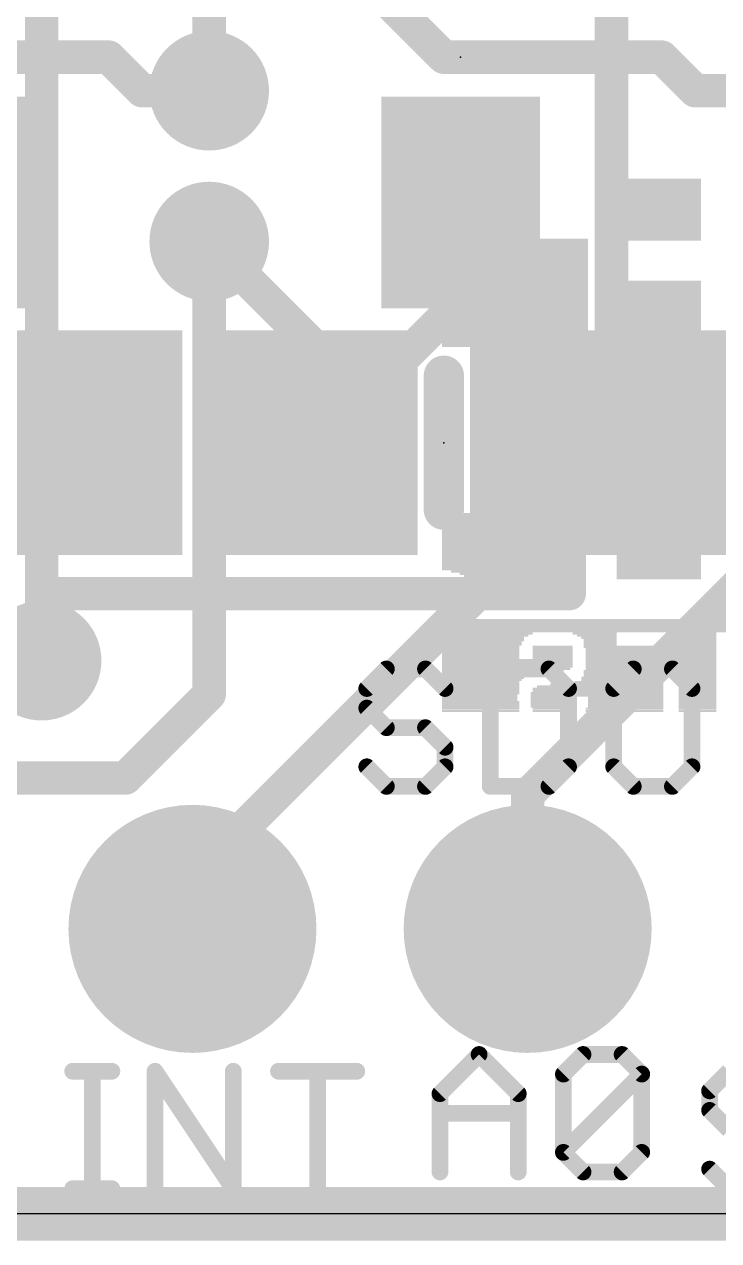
# Model space of a CAD drawing. Extents: x -0.2 to 28.1, y -0.2 to 21.4.
# Drawn here: x 5.08 to 10.34, y -0.2 to 9.01 of the extents above; entities that cross this region are included whole.
import ezdxf

# ---------------------------------------------------------------- set-up
doc = ezdxf.new("R2010")
doc.units = 0
for name, color, linetype in [('1', 12, 'CONTINUOUS'), ('16', 132, 'CONTINUOUS'), ('17', 110, 'CONTINUOUS'), ('18', 110, 'CONTINUOUS'), ('20', 53, 'CONTINUOUS'), ('21', 40, 'CONTINUOUS'), ('22', 6, 'CONTINUOUS'), ('23', 40, 'CONTINUOUS'), ('29', 253, 'CONTINUOUS'), ('31', 253, 'CONTINUOUS')]:
    doc.layers.add(name, color=color, linetype=linetype)

# ---------------------------------------------------------------- blocks, each defined once
blk = doc.blocks.new('ROUNDP')
at = {"const_width": 0.5}
blk.add_lwpolyline([(0, -0.25, 1), (0, 0.25, 1), (0, -0.25)], format="xyb", dxfattribs=at)
blk = doc.blocks.new('RECT')
blk.add_solid([(-0.5, -0.5), (0.5, -0.5), (-0.5, 0.5), (0.5, 0.5)])
blk = doc.blocks.new('ROUNDV')
at = {"const_width": 0.5}
blk.add_lwpolyline([(0, -0.25, 1), (0, 0.25, 1), (0, -0.25)], format="xyb", dxfattribs=at)

msp = doc.modelspace()

# ---------------------------------------------------------------- linework, layer by layer
at = {"layer": '1', "const_width": 0.254}
for points in [[(7.432, 9.586), (8.255, 8.763)], [(4.722, 8.763), (5.715, 8.763)], [(5.715, 8.763), (5.969, 8.509)], [(8.255, 8.763), (9.906, 8.763)], [(9.906, 8.763), (10.16, 8.509)], [(5.969, 8.509), (6.477, 8.509)], [(10.16, 8.509), (11.938, 8.509)], [(8.382, 6.919), (8.382, 7.663)], [(7.305, 6.538), (6.477, 7.366)], [(7.305, 5.842), (8.382, 6.919)], [(7.305, 5.842), (7.305, 6.538)], [(5.207, 4.699), (5.207, 5.842)], [(5.207, 5.842), (5.522, 5.842)], [(9.205, 5.842), (9.205, 4.699)], [(10.541, 4.826), (8.89, 3.175)], [(9.205, 4.699), (5.207, 4.699)], [(5.207, 4.699), (5.207, 4.191)], [(8.89, 3.175), (8.89, 2.159)]]:
    msp.add_lwpolyline(points, dxfattribs=at)
at = {"layer": '1', "const_width": 0.127}
for points in [[(5.7599, 8.8079, 1), (5.6701, 8.7181)], [(5.715, 8.6995, 1), (5.715, 8.8265)], [(8.255, 8.8265, 1), (8.255, 8.6995)], [(8.2101, 8.7181, 1), (8.2999, 8.8079)], [(9.9509, 8.8079, 1), (9.8611, 8.7181)], [(9.906, 8.6995, 1), (9.906, 8.8265)], [(5.969, 8.5725, 1), (5.969, 8.4455)], [(5.9241, 8.4641, 1), (6.0139, 8.5539)], [(6.477, 8.4455, 1), (6.477, 8.5725)], [(10.16, 8.5725, 1), (10.16, 8.4455)], [(10.1151, 8.4641, 1), (10.2049, 8.5539)], [(8.4455, 7.663, 1), (8.3185, 7.663)], [(6.5219, 7.4109, 1), (6.4321, 7.3211)], [(8.4269, 6.8741, 1), (8.3371, 6.9639)], [(8.3185, 6.919, 1), (8.4455, 6.919)], [(7.3685, 6.538, 1), (7.2415, 6.538)], [(7.2601, 6.4931, 1), (7.3499, 6.5829)], [(5.2705, 5.842, 1), (5.1435, 5.842)], [(5.207, 5.9055, 1), (5.207, 5.7785)], [(5.522, 5.7785, 1), (5.522, 5.9055)], [(7.2601, 5.8869, 1), (7.3499, 5.7971)], [(7.2415, 5.842, 1), (7.3685, 5.842)], [(9.2685, 5.842, 1), (9.1415, 5.842)], [(5.207, 4.7625, 1), (5.207, 4.6355)], [(5.2705, 4.699, 1), (5.1435, 4.699)], [(9.205, 4.6355, 1), (9.205, 4.7625)], [(5.1435, 4.699, 1), (5.2705, 4.699)], [(9.1415, 4.699, 1), (9.2685, 4.699)], [(5.1435, 4.191, 1), (5.2705, 4.191)], [(8.9535, 3.175, 1), (8.8265, 3.175)], [(8.8451, 3.2199, 1), (8.9349, 3.1301)], [(8.8265, 2.159, 1), (8.9535, 2.159)]]:
    msp.add_lwpolyline(points, format="xyb", dxfattribs=at)
at = {"layer": '16'}
for points, const_width in [([(5.207, 4.191), (5.207, 13.589)], 0.254), ([(6.477, 8.509), (6.477, 11.049)], 0.254), ([(9.525, 9.525), (9.525, 5.715)], 0.254), ([(6.477, 3.937), (6.477, 7.366)], 0.254), ([(9.525, 5.715), (6.35, 2.54)], 0.254), ([(6.477, 3.937), (5.842, 3.302)], 0.254), ([(5.842, 3.302), (4.699, 3.302)], 0.254), ([(6.35, 2.54), (6.35, 2.159)], 0.254), ([(27.94, 0), (0, 0)], 0.4064)]:
    msp.add_lwpolyline(points, dxfattribs=dict(at, const_width=const_width))
at = {"layer": '16', "const_width": 0.127}
for points in [[(6.4135, 8.509, 1), (6.5405, 8.509)], [(6.5405, 7.366, 1), (6.4135, 7.366)], [(9.5699, 5.6701, 1), (9.4801, 5.7599)], [(9.4615, 5.715, 1), (9.5885, 5.715)], [(5.1435, 4.191, 1), (5.2705, 4.191)], [(6.5219, 3.8921, 1), (6.4321, 3.9819)], [(6.4135, 3.937, 1), (6.5405, 3.937)], [(5.7971, 3.3469, 1), (5.8869, 3.2571)], [(5.842, 3.2385, 1), (5.842, 3.3655)], [(6.4135, 2.54, 1), (6.2865, 2.54)], [(6.3051, 2.5849, 1), (6.3949, 2.4951)], [(6.2865, 2.159, 1), (6.4135, 2.159)]]:
    msp.add_lwpolyline(points, format="xyb", dxfattribs=at)
at = {"layer": '20'}
msp.add_line((25.4, 0), (2.54, 0), dxfattribs=at)
at = {"layer": '21'}
for points, const_width in [([(8.255, 6.35), (8.255, 5.334)], 0.3048), ([(7.8192, 4.1283), (7.6709, 3.98)], 0.127), ([(8.1158, 4.1283), (7.8192, 4.1283)], 0.127), ([(8.2641, 3.98), (8.1158, 4.1283)], 0.127), ([(8.6065, 4.1283), (8.6065, 3.2385)], 0.127), ([(9.0513, 4.1283), (8.6065, 4.1283)], 0.127), ([(9.1996, 3.98), (9.0513, 4.1283)], 0.127), ([(9.6903, 4.1283), (9.542, 3.98)], 0.127), ([(9.9869, 4.1283), (9.6903, 4.1283)], 0.127), ([(10.1352, 3.98), (9.9869, 4.1283)], 0.127), ([(7.6709, 3.98), (7.6709, 3.8317)], 0.127), ([(9.1996, 3.3868), (9.1996, 3.98)], 0.127), ([(9.542, 3.98), (9.542, 3.3868)], 0.127), ([(10.1352, 3.3868), (10.1352, 3.98)], 0.127), ([(7.6709, 3.8317), (7.8192, 3.6834)], 0.127), ([(7.8192, 3.6834), (8.1158, 3.6834)], 0.127), ([(8.1158, 3.6834), (8.2641, 3.5351)], 0.127), ([(8.2641, 3.5351), (8.2641, 3.3868)], 0.127), ([(7.8192, 3.2385), (7.6709, 3.3868)], 0.127), ([(8.2641, 3.3868), (8.1158, 3.2385)], 0.127), ([(9.0513, 3.2385), (9.1996, 3.3868)], 0.127), ([(9.542, 3.3868), (9.6903, 3.2385)], 0.127), ([(9.9869, 3.2385), (10.1352, 3.3868)], 0.127), ([(4.589, 3.2385), (5.1822, 3.2385)], 0.127), ([(8.1158, 3.2385), (7.8192, 3.2385)], 0.127), ([(8.6065, 3.2385), (9.0513, 3.2385)], 0.127), ([(9.6903, 3.2385), (9.9869, 3.2385)], 0.127), ([(8.2255, 0.9107), (8.522, 1.2073)], 0.127), ([(8.522, 1.2073), (8.8186, 0.9107)], 0.127), ([(9.161, 1.059), (9.3093, 1.2073)], 0.127), ([(9.3093, 1.2073), (9.6059, 1.2073)], 0.127), ([(9.6059, 1.2073), (9.7542, 1.059)], 0.127), ([(5.4428, 1.0803), (5.7394, 1.0803)], 0.127), ([(5.5911, 0.1905), (5.5911, 1.0803)], 0.127), ([(6.0665, 0.1905), (6.0665, 1.0803)], 0.127), ([(6.0665, 1.0803), (6.6596, 0.1905)], 0.127), ([(6.6596, 0.1905), (6.6596, 1.0803)], 0.127), ([(7.002, 1.0803), (7.5952, 1.0803)], 0.127), ([(7.2986, 0.1905), (7.2986, 1.0803)], 0.127), ([(9.161, 0.4658), (9.161, 1.059)], 0.127), ([(9.161, 0.4658), (9.7542, 1.059)], 0.127), ([(9.7542, 1.059), (9.7542, 0.4658)], 0.127), ([(10.4171, 1.0803), (10.2688, 0.932)], 0.127), ([(8.2255, 0.3175), (8.2255, 0.9107)], 0.127), ([(8.8186, 0.9107), (8.8186, 0.3175)], 0.127), ([(10.2688, 0.932), (10.2688, 0.7837)], 0.127), ([(10.2688, 0.7837), (10.4171, 0.6354)], 0.127), ([(8.2255, 0.7624), (8.8186, 0.7624)], 0.127), ([(9.3093, 0.3175), (9.161, 0.4658)], 0.127), ([(9.7542, 0.4658), (9.6059, 0.3175)], 0.127), ([(9.6059, 0.3175), (9.3093, 0.3175)], 0.127), ([(10.4171, 0.1905), (10.2688, 0.3388)], 0.127), ([(5.4428, 0.1905), (5.7394, 0.1905)], 0.127)]:
    msp.add_lwpolyline(points, dxfattribs=dict(at, const_width=const_width))
for points, const_width in [([(8.3312, 6.35, 1), (8.1788, 6.35)], 0.1524), ([(8.1788, 5.334, 1), (8.3312, 5.334)], 0.1524), ([(7.8192, 4.16, 1), (7.8192, 4.0965)], 0.0635), ([(7.8417, 4.1058, 1), (7.7968, 4.1507)], 0.0635), ([(8.1383, 4.1507, 1), (8.0934, 4.1058)], 0.0635), ([(8.1158, 4.0965, 1), (8.1158, 4.16)], 0.0635), ([(8.6382, 4.1283, 1), (8.5747, 4.1283)], 0.0635), ([(8.6065, 4.16, 1), (8.6065, 4.0965)], 0.0635), ([(9.0738, 4.1507, 1), (9.0289, 4.1058)], 0.0635), ([(9.0513, 4.0965, 1), (9.0513, 4.16)], 0.0635), ([(9.6903, 4.16, 1), (9.6903, 4.0965)], 0.0635), ([(9.7127, 4.1058, 1), (9.6678, 4.1507)], 0.0635), ([(10.0093, 4.1507, 1), (9.9644, 4.1058)], 0.0635), ([(9.9869, 4.0965, 1), (9.9869, 4.16)], 0.0635), ([(7.7027, 3.98, 1), (7.6392, 3.98)], 0.0635), ([(7.6485, 4.0024, 1), (7.6934, 3.9575)], 0.0635), ([(8.2417, 3.9575, 1), (8.2866, 4.0024)], 0.0635), ([(9.2314, 3.98, 1), (9.1679, 3.98)], 0.0635), ([(9.1772, 3.9575, 1), (9.2221, 4.0024)], 0.0635), ([(9.5737, 3.98, 1), (9.5102, 3.98)], 0.0635), ([(9.5195, 4.0024, 1), (9.5644, 3.9575)], 0.0635), ([(10.1669, 3.98, 1), (10.1034, 3.98)], 0.0635), ([(10.1127, 3.9575, 1), (10.1576, 4.0024)], 0.0635), ([(7.6934, 3.8541, 1), (7.6485, 3.8092)], 0.0635), ([(7.6392, 3.8317, 1), (7.7027, 3.8317)], 0.0635), ([(7.8192, 3.7151, 1), (7.8192, 3.6516)], 0.0635), ([(7.7968, 3.6609, 1), (7.8417, 3.7058)], 0.0635), ([(8.1383, 3.7058, 1), (8.0934, 3.6609)], 0.0635), ([(8.1158, 3.6516, 1), (8.1158, 3.7151)], 0.0635), ([(8.2959, 3.5351, 1), (8.2324, 3.5351)], 0.0635), ([(8.2417, 3.5126, 1), (8.2866, 3.5575)], 0.0635), ([(7.6934, 3.4092, 1), (7.6485, 3.3643)], 0.0635), ([(8.2324, 3.3868, 1), (8.2959, 3.3868)], 0.0635), ([(8.2866, 3.3643, 1), (8.2417, 3.4092)], 0.0635), ([(9.1679, 3.3868, 1), (9.2314, 3.3868)], 0.0635), ([(9.2221, 3.3643, 1), (9.1772, 3.4092)], 0.0635), ([(9.5102, 3.3868, 1), (9.5737, 3.3868)], 0.0635), ([(9.5644, 3.4092, 1), (9.5195, 3.3643)], 0.0635), ([(10.1034, 3.3868, 1), (10.1669, 3.3868)], 0.0635), ([(10.1576, 3.3643, 1), (10.1127, 3.4092)], 0.0635), ([(5.1822, 3.2067, 1), (5.1822, 3.2703)], 0.0635), ([(7.8192, 3.2703, 1), (7.8192, 3.2067)], 0.0635), ([(7.7968, 3.216, 1), (7.8417, 3.261)], 0.0635), ([(8.0934, 3.261, 1), (8.1383, 3.216)], 0.0635), ([(8.1158, 3.2067, 1), (8.1158, 3.2703)], 0.0635), ([(8.6065, 3.2703, 1), (8.6065, 3.2067)], 0.0635), ([(8.5747, 3.2385, 1), (8.6382, 3.2385)], 0.0635), ([(9.0289, 3.261, 1), (9.0738, 3.216)], 0.0635), ([(9.0513, 3.2067, 1), (9.0513, 3.2703)], 0.0635), ([(9.6903, 3.2703, 1), (9.6903, 3.2067)], 0.0635), ([(9.6678, 3.216, 1), (9.7127, 3.261)], 0.0635), ([(9.9644, 3.261, 1), (10.0093, 3.216)], 0.0635), ([(9.9869, 3.2067, 1), (9.9869, 3.2703)], 0.0635), ([(8.5445, 1.2297, 1), (8.4996, 1.1848)], 0.0635), ([(8.5445, 1.1848, 1), (8.4996, 1.2297)], 0.0635), ([(9.3093, 1.239, 1), (9.3093, 1.1755)], 0.0635), ([(9.3317, 1.1848, 1), (9.2868, 1.2297)], 0.0635), ([(9.6283, 1.2297, 1), (9.5834, 1.1848)], 0.0635), ([(9.6059, 1.1755, 1), (9.6059, 1.239)], 0.0635), ([(5.4428, 1.112, 1), (5.4428, 1.0485)], 0.0635), ([(5.6228, 1.0803, 1), (5.5593, 1.0803)], 0.0635), ([(5.7394, 1.0485, 1), (5.7394, 1.112)], 0.0635), ([(6.0982, 1.0803, 1), (6.0347, 1.0803)], 0.0635), ([(6.0929, 1.0979, 1), (6.04, 1.0626)], 0.0635), ([(6.6914, 1.0803, 1), (6.6279, 1.0803)], 0.0635), ([(7.002, 1.112, 1), (7.002, 1.0485)], 0.0635), ([(7.3303, 1.0803, 1), (7.2668, 1.0803)], 0.0635), ([(7.5952, 1.0485, 1), (7.5952, 1.112)], 0.0635), ([(9.1927, 1.059, 1), (9.1292, 1.059)], 0.0635), ([(9.1385, 1.0814, 1), (9.1834, 1.0365)], 0.0635), ([(9.7859, 1.059, 1), (9.7224, 1.059)], 0.0635), ([(9.7766, 1.0365, 1), (9.7317, 1.0814)], 0.0635), ([(9.7317, 1.0365, 1), (9.7766, 1.0814)], 0.0635), ([(8.2572, 0.9107, 1), (8.1937, 0.9107)], 0.0635), ([(8.203, 0.9331, 1), (8.2479, 0.8882)], 0.0635), ([(8.8504, 0.9107, 1), (8.7869, 0.9107)], 0.0635), ([(8.7962, 0.8882, 1), (8.8411, 0.9331)], 0.0635), ([(10.3005, 0.932, 1), (10.237, 0.932)], 0.0635), ([(10.2463, 0.9544, 1), (10.2912, 0.9095)], 0.0635), ([(10.2912, 0.8061, 1), (10.2463, 0.7612)], 0.0635), ([(8.2255, 0.7941, 1), (8.2255, 0.7306)], 0.0635), ([(8.8186, 0.7306, 1), (8.8186, 0.7941)], 0.0635), ([(10.237, 0.7837, 1), (10.3005, 0.7837)], 0.0635), ([(9.1834, 0.4882, 1), (9.1385, 0.4433)], 0.0635), ([(9.1385, 0.4882, 1), (9.1834, 0.4433)], 0.0635), ([(9.1292, 0.4658, 1), (9.1927, 0.4658)], 0.0635), ([(9.7224, 0.4658, 1), (9.7859, 0.4658)], 0.0635), ([(9.7766, 0.4433, 1), (9.7317, 0.4882)], 0.0635), ([(9.3093, 0.3493, 1), (9.3093, 0.2858)], 0.0635), ([(9.2868, 0.295, 1), (9.3317, 0.34)], 0.0635), ([(9.5834, 0.34, 1), (9.6283, 0.295)], 0.0635), ([(9.6059, 0.2858, 1), (9.6059, 0.3493)], 0.0635), ([(10.2912, 0.3612, 1), (10.2463, 0.3163)], 0.0635), ([(8.1937, 0.3175, 1), (8.2572, 0.3175)], 0.0635), ([(8.7869, 0.3175, 1), (8.8504, 0.3175)], 0.0635), ([(5.4428, 0.2223, 1), (5.4428, 0.1588)], 0.0635), ([(5.5593, 0.1905, 1), (5.6228, 0.1905)], 0.0635), ([(5.7394, 0.1588, 1), (5.7394, 0.2223)], 0.0635), ([(6.0347, 0.1905, 1), (6.0982, 0.1905)], 0.0635), ([(6.6279, 0.1905, 1), (6.6914, 0.1905)], 0.0635), ([(6.6332, 0.1729, 1), (6.686, 0.2081)], 0.0635), ([(7.2668, 0.1905, 1), (7.3303, 0.1905)], 0.0635)]:
    msp.add_lwpolyline(points, format="xyb", dxfattribs=dict(at, const_width=const_width))
at = {"layer": '23'}
for p in [(8.382, 8.763), (8.255, 5.842)]:
    msp.add_point(p, dxfattribs=at)

# ---------------------------------------------------------------- block references
at = {"layer": '1', "yscale": 1.4, "rotation": 180}
msp.add_blockref('RECT', (8.382, 7.663), dxfattribs=at)
at = {"layer": '1', "xscale": 1.3, "yscale": 1.5, "rotation": 180}
for p in [(5.522, 5.842), (10.861, 5.842)]:
    msp.add_blockref('RECT', p, dxfattribs=at)
at = {"layer": '1', "xscale": 1.3, "yscale": 1.5}
for p in [(7.305, 5.842), (9.205, 5.842)]:
    msp.add_blockref('RECT', p, dxfattribs=at)
at = {"layer": '17', "xscale": 1.6764, "yscale": 1.6764, "rotation": 270}
for p in [(6.35, 2.159), (6.35, 2.159), (8.89, 2.159), (8.89, 2.159)]:
    msp.add_blockref('ROUNDP', p, dxfattribs=at)
at = {"layer": '18', "xscale": 0.9064, "yscale": 0.9064}
for p in [(6.477, 8.509), (6.477, 8.509), (6.477, 7.366), (6.477, 7.366), (5.207, 4.191), (5.207, 4.191)]:
    msp.add_blockref('ROUNDV', p, dxfattribs=at)
at = {"layer": '22', "rotation": 180}
for p, xscale, yscale in [((9.8839, 7.8334), 0.637, 0.0167), ((9.8839, 7.8166), 0.637, 0.0168), ((9.8839, 7.7999), 0.637, 0.0167), ((9.8839, 7.7831), 0.637, 0.0168), ((9.8839, 7.7663), 0.637, 0.0168), ((9.8839, 7.7496), 0.637, 0.0167), ((9.8839, 7.7328), 0.637, 0.0168), ((9.8839, 7.716), 0.637, 0.0168), ((9.8839, 7.6993), 0.637, 0.0167), ((9.8839, 7.6825), 0.637, 0.0168), ((9.8839, 7.6657), 0.637, 0.0168), ((9.8839, 7.649), 0.637, 0.0167), ((9.8839, 7.6322), 0.637, 0.0168), ((9.8839, 7.6154), 0.637, 0.0168), ((9.8839, 7.5987), 0.637, 0.0167), ((9.8839, 7.5819), 0.637, 0.0168), ((9.8839, 7.5652), 0.637, 0.0167), ((9.8839, 7.5484), 0.637, 0.0168), ((9.8839, 7.5316), 0.637, 0.0168), ((9.8839, 7.5149), 0.637, 0.0167), ((9.8839, 7.4981), 0.637, 0.0168), ((9.8839, 7.4813), 0.637, 0.0168), ((9.8839, 7.4646), 0.637, 0.0167), ((9.029, 7.3807), 0.6371, 0.0167), ((9.029, 7.364), 0.6371, 0.0168), ((9.8839, 7.4478), 0.637, 0.0168), ((9.8839, 7.431), 0.637, 0.0168), ((9.8839, 7.4143), 0.637, 0.0167), ((9.8839, 7.3975), 0.637, 0.0168), ((9.8839, 7.3807), 0.637, 0.0167), ((9.029, 7.3472), 0.6371, 0.0168), ((9.029, 7.3304), 0.6371, 0.0167), ((9.029, 7.3137), 0.6371, 0.0168), ((9.029, 7.2969), 0.6371, 0.0168), ((9.029, 7.2802), 0.6371, 0.0167), ((9.029, 7.2634), 0.6371, 0.0168), ((9.029, 7.2466), 0.6371, 0.0168), ((9.029, 7.2299), 0.6371, 0.0167), ((9.029, 7.2131), 0.6371, 0.0168), ((9.029, 7.1963), 0.6371, 0.0168), ((9.029, 7.1796), 0.6371, 0.0167), ((9.029, 7.1628), 0.6371, 0.0168), ((9.029, 7.1461), 0.6371, 0.0167), ((9.029, 7.1293), 0.6371, 0.0168), ((9.029, 7.1125), 0.6371, 0.0168), ((9.029, 7.0958), 0.6371, 0.0167), ((8.7942, 7.0622), 1.1065, 0.0168), ((8.7942, 7.0455), 1.1065, 0.0167), ((8.7942, 7.0287), 1.1065, 0.0168), ((8.7942, 7.0119), 1.1065, 0.0168), ((8.7942, 6.9952), 1.1065, 0.0167), ((9.029, 7.079), 0.6371, 0.0168), ((9.8839, 7.0622), 0.637, 0.0168), ((9.8839, 7.0455), 0.637, 0.0167), ((9.8839, 7.0287), 0.637, 0.0168), ((9.8839, 7.0119), 0.637, 0.0168), ((9.8839, 6.9952), 0.637, 0.0167), ((8.7942, 6.9784), 1.1065, 0.0168), ((8.7942, 6.9617), 1.1065, 0.0167), ((8.7942, 6.9449), 1.1065, 0.0168), ((8.7942, 6.9281), 1.1065, 0.0168), ((8.7942, 6.9114), 1.1065, 0.0167), ((9.8839, 6.9784), 0.637, 0.0168), ((9.8839, 6.9617), 0.637, 0.0167), ((9.8839, 6.9449), 0.637, 0.0168), ((9.8839, 6.9281), 0.637, 0.0168), ((9.8839, 6.9114), 0.637, 0.0167), ((8.7942, 6.8946), 1.1065, 0.0168), ((8.7942, 6.8778), 1.1065, 0.0168), ((8.7942, 6.8611), 1.1065, 0.0167), ((8.7942, 6.8443), 1.1065, 0.0168), ((8.7942, 6.8275), 1.1065, 0.0168), ((8.7942, 6.8108), 1.1065, 0.0167), ((9.8839, 6.8946), 0.637, 0.0168), ((9.8839, 6.8778), 0.637, 0.0168), ((9.8839, 6.8611), 0.637, 0.0167), ((9.8839, 6.8443), 0.637, 0.0168), ((9.8839, 6.8275), 0.637, 0.0168), ((9.8839, 6.8108), 0.637, 0.0167), ((8.7942, 6.794), 1.1065, 0.0168), ((8.7942, 6.7772), 1.1065, 0.0168), ((8.7942, 6.7605), 1.1065, 0.0167), ((8.7942, 6.7437), 1.1065, 0.0168), ((8.7942, 6.727), 1.1065, 0.0167), ((9.8839, 6.794), 0.637, 0.0168), ((9.8839, 6.7772), 0.637, 0.0168), ((9.8839, 6.7605), 0.637, 0.0167), ((9.8839, 6.7437), 0.637, 0.0168), ((9.8839, 6.727), 0.637, 0.0167), ((8.7942, 6.7102), 1.1065, 0.0168), ((8.7942, 6.6934), 1.1065, 0.0168), ((8.7942, 6.6767), 1.1065, 0.0167), ((8.7942, 6.6599), 1.1065, 0.0168), ((8.7942, 6.6431), 1.1065, 0.0168), ((9.8839, 6.7102), 0.637, 0.0168), ((9.8839, 6.6934), 0.637, 0.0168), ((9.8839, 6.6767), 0.637, 0.0167), ((9.8839, 6.6599), 0.637, 0.0168), ((9.8839, 6.6431), 0.637, 0.0168), ((8.7942, 6.6264), 1.1065, 0.0167), ((8.7942, 6.6096), 1.1065, 0.0168), ((8.7942, 6.5928), 1.1065, 0.0168), ((8.7942, 6.5761), 1.1065, 0.0167), ((9.029, 6.5593), 0.6371, 0.0168), ((9.029, 6.5426), 0.6371, 0.0167), ((9.8839, 6.6264), 0.637, 0.0167), ((9.8839, 6.6096), 0.637, 0.0168), ((9.8839, 6.5928), 0.637, 0.0168), ((9.8839, 6.5761), 0.637, 0.0167), ((9.8839, 6.5593), 0.637, 0.0168), ((9.8839, 6.5426), 0.637, 0.0167), ((9.029, 6.5258), 0.6371, 0.0168), ((9.029, 6.509), 0.6371, 0.0168), ((9.029, 6.4923), 0.6371, 0.0167), ((9.029, 6.4755), 0.6371, 0.0168), ((9.029, 6.4587), 0.6371, 0.0168), ((9.8839, 6.5258), 0.637, 0.0168), ((9.8839, 6.509), 0.637, 0.0168), ((9.8839, 6.4923), 0.637, 0.0167), ((9.8839, 6.4755), 0.637, 0.0168), ((9.8839, 6.4587), 0.637, 0.0168), ((9.029, 6.442), 0.6371, 0.0167), ((9.029, 6.4252), 0.6371, 0.0168), ((9.029, 6.4084), 0.6371, 0.0168), ((9.029, 6.3917), 0.6371, 0.0167), ((9.029, 6.3749), 0.6371, 0.0168), ((9.029, 6.3581), 0.6371, 0.0168), ((9.8839, 6.442), 0.637, 0.0167), ((9.8839, 6.4252), 0.637, 0.0168), ((9.8839, 6.4084), 0.637, 0.0168), ((9.8839, 6.3917), 0.637, 0.0167), ((9.8839, 6.3749), 0.637, 0.0168), ((9.8839, 6.3581), 0.637, 0.0168), ((9.029, 6.3414), 0.6371, 0.0167), ((9.029, 6.3246), 0.6371, 0.0168), ((9.029, 6.3079), 0.6371, 0.0167), ((9.029, 6.2911), 0.6371, 0.0168), ((9.029, 6.2743), 0.6371, 0.0168), ((9.8839, 6.3414), 0.637, 0.0167), ((9.8839, 6.3246), 0.637, 0.0168), ((9.8839, 6.3079), 0.637, 0.0167), ((9.8839, 6.2911), 0.637, 0.0168), ((9.8839, 6.2743), 0.637, 0.0168), ((9.029, 6.2576), 0.6371, 0.0167), ((9.029, 6.2408), 0.6371, 0.0168), ((9.029, 6.224), 0.6371, 0.0168), ((9.029, 6.2073), 0.6371, 0.0167), ((9.029, 6.1905), 0.6371, 0.0168), ((9.029, 6.1737), 0.6371, 0.0168), ((9.8839, 6.2576), 0.637, 0.0167), ((9.8839, 6.2408), 0.637, 0.0168), ((9.8839, 6.224), 0.637, 0.0168), ((9.8839, 6.2073), 0.637, 0.0167), ((9.8839, 6.1905), 0.637, 0.0168), ((9.8839, 6.1737), 0.637, 0.0168), ((9.029, 6.157), 0.6371, 0.0167), ((9.029, 6.1402), 0.6371, 0.0168), ((9.029, 6.1235), 0.6371, 0.0167), ((9.029, 6.1067), 0.6371, 0.0168), ((9.029, 6.0899), 0.6371, 0.0168), ((9.8839, 6.157), 0.637, 0.0167), ((9.8839, 6.1402), 0.637, 0.0168), ((9.8839, 6.1235), 0.637, 0.0167), ((9.8839, 6.1067), 0.637, 0.0168), ((9.8839, 6.0899), 0.637, 0.0168), ((9.029, 6.0732), 0.6371, 0.0167), ((9.029, 6.0564), 0.6371, 0.0168), ((9.029, 6.0396), 0.6371, 0.0168), ((9.029, 6.0229), 0.6371, 0.0167), ((9.029, 6.0061), 0.6371, 0.0168), ((9.029, 5.9893), 0.6371, 0.0168), ((9.8839, 6.0732), 0.637, 0.0167), ((9.8839, 6.0564), 0.637, 0.0168), ((9.8839, 6.0396), 0.637, 0.0168), ((9.8839, 6.0229), 0.637, 0.0167), ((9.8839, 6.0061), 0.637, 0.0168), ((9.8839, 5.9893), 0.637, 0.0168), ((9.029, 5.9726), 0.6371, 0.0167), ((9.029, 5.9558), 0.6371, 0.0168), ((9.029, 5.939), 0.6371, 0.0168), ((9.029, 5.9223), 0.6371, 0.0167), ((9.029, 5.9055), 0.6371, 0.0168), ((9.8839, 5.9726), 0.637, 0.0167), ((9.8839, 5.9558), 0.637, 0.0168), ((9.8839, 5.939), 0.637, 0.0168), ((9.8839, 5.9223), 0.637, 0.0167), ((9.8839, 5.9055), 0.637, 0.0168), ((9.029, 5.8887), 0.6371, 0.0167), ((9.029, 5.872), 0.6371, 0.0168), ((9.029, 5.8552), 0.6371, 0.0168), ((9.029, 5.8384), 0.6371, 0.0167), ((9.029, 5.8217), 0.6371, 0.0168), ((9.029, 5.8049), 0.6371, 0.0168), ((9.8839, 5.8887), 0.637, 0.0167), ((9.8839, 5.872), 0.637, 0.0168), ((9.8839, 5.8552), 0.637, 0.0168), ((9.8839, 5.8384), 0.637, 0.0167), ((9.8839, 5.8217), 0.637, 0.0168), ((9.8839, 5.8049), 0.637, 0.0168), ((9.029, 5.7881), 0.6371, 0.0167), ((9.029, 5.7714), 0.6371, 0.0168), ((9.029, 5.7546), 0.6371, 0.0168), ((9.029, 5.7378), 0.6371, 0.0167), ((9.029, 5.7211), 0.6371, 0.0168), ((9.8839, 5.7881), 0.637, 0.0167), ((9.8839, 5.7714), 0.637, 0.0168), ((9.8839, 5.7546), 0.637, 0.0168), ((9.8839, 5.7378), 0.637, 0.0167), ((9.8839, 5.7211), 0.637, 0.0168), ((9.029, 5.7044), 0.6371, 0.0167), ((9.029, 5.6876), 0.6371, 0.0168), ((9.029, 5.6708), 0.6371, 0.0168), ((9.029, 5.6541), 0.6371, 0.0167), ((9.029, 5.6373), 0.6371, 0.0168), ((9.029, 5.6205), 0.6371, 0.0168), ((9.8839, 5.7044), 0.637, 0.0167), ((9.8839, 5.6876), 0.637, 0.0168), ((9.8839, 5.6708), 0.637, 0.0168), ((9.8839, 5.6541), 0.637, 0.0167), ((9.8839, 5.6373), 0.637, 0.0168), ((9.8839, 5.6205), 0.637, 0.0168), ((9.029, 5.6038), 0.6371, 0.0167), ((9.029, 5.587), 0.6371, 0.0168), ((9.029, 5.5702), 0.6371, 0.0168), ((9.029, 5.5535), 0.6371, 0.0167), ((9.029, 5.5367), 0.6371, 0.0168), ((9.8839, 5.6038), 0.637, 0.0167), ((9.8839, 5.587), 0.637, 0.0168), ((9.8839, 5.5702), 0.637, 0.0168), ((9.8839, 5.5535), 0.637, 0.0167), ((9.8839, 5.5367), 0.637, 0.0168), ((9.029, 5.5199), 0.6371, 0.0168), ((9.029, 5.5032), 0.6371, 0.0167), ((9.029, 5.4864), 0.6371, 0.0168), ((9.029, 5.4697), 0.6371, 0.0167), ((9.029, 5.4529), 0.6371, 0.0168), ((9.029, 5.4361), 0.6371, 0.0168), ((9.8839, 5.5199), 0.637, 0.0168), ((9.8839, 5.5032), 0.637, 0.0167), ((9.8839, 5.4864), 0.637, 0.0168), ((9.8839, 5.4697), 0.637, 0.0167), ((9.8839, 5.4529), 0.637, 0.0168), ((9.8839, 5.4361), 0.637, 0.0168), ((9.0122, 5.3523), 0.6706, 0.0168), ((9.0206, 5.4026), 0.6538, 0.0168), ((9.0206, 5.3858), 0.6538, 0.0168), ((9.0206, 5.3691), 0.6538, 0.0167), ((9.029, 5.4194), 0.6371, 0.0167), ((9.8839, 5.4194), 0.637, 0.0167), ((9.8839, 5.4026), 0.637, 0.0168), ((9.8839, 5.3858), 0.637, 0.0168), ((9.8839, 5.3691), 0.637, 0.0167), ((9.8839, 5.3523), 0.637, 0.0168), ((8.7942, 5.302), 1.1065, 0.0168), ((8.7942, 5.2853), 1.1065, 0.0167), ((8.7942, 5.2685), 1.1065, 0.0168), ((8.7942, 5.2517), 1.1065, 0.0168), ((8.9787, 5.3188), 0.7377, 0.0167), ((9.0038, 5.3355), 0.6874, 0.0168), ((9.8839, 5.3355), 0.637, 0.0168), ((9.8839, 5.3188), 0.637, 0.0167), ((9.8839, 5.302), 0.637, 0.0168), ((9.8839, 5.2853), 0.637, 0.0167), ((9.8839, 5.2685), 0.637, 0.0168), ((9.8839, 5.2517), 0.637, 0.0168), ((8.7942, 5.235), 1.1065, 0.0167), ((8.7942, 5.2182), 1.1065, 0.0168), ((8.7942, 5.2014), 1.1065, 0.0168), ((8.7942, 5.1847), 1.1065, 0.0167), ((8.7942, 5.1679), 1.1065, 0.0168), ((9.8839, 5.235), 0.637, 0.0167), ((9.8839, 5.2182), 0.637, 0.0168), ((9.8839, 5.2014), 0.637, 0.0168), ((9.8839, 5.1847), 0.637, 0.0167), ((9.8839, 5.1679), 0.637, 0.0168), ((8.7858, 5.1511), 1.0897, 0.0168), ((8.7858, 5.1344), 1.0897, 0.0167), ((8.7858, 5.1176), 1.0897, 0.0168), ((8.7858, 5.1008), 1.0897, 0.0168), ((8.7858, 5.0841), 1.0897, 0.0167), ((8.7774, 5.0673), 1.0729, 0.0168), ((9.8839, 5.1511), 0.637, 0.0168), ((9.8839, 5.1344), 0.637, 0.0167), ((9.8839, 5.1176), 0.637, 0.0168), ((9.8839, 5.1008), 0.637, 0.0168), ((9.8839, 5.0841), 0.637, 0.0167), ((9.8839, 5.0673), 0.637, 0.0168), ((8.7774, 5.0506), 1.0729, 0.0167), ((8.7774, 5.0338), 1.0729, 0.0168), ((8.7774, 5.017), 1.0729, 0.0168), ((8.7691, 5.0003), 1.0562, 0.0167), ((8.7691, 4.9835), 1.0562, 0.0168), ((9.8839, 5.0506), 0.637, 0.0167), ((9.8839, 5.0338), 0.637, 0.0168), ((9.8839, 5.017), 0.637, 0.0168), ((9.8839, 5.0003), 0.637, 0.0167), ((9.8839, 4.9835), 0.637, 0.0168), ((8.7439, 4.9164), 1.0059, 0.0168), ((8.7271, 4.8997), 0.9723, 0.0167), ((8.7271, 4.8829), 0.9723, 0.0168), ((8.7607, 4.9667), 1.0394, 0.0168), ((8.7523, 4.95), 1.0226, 0.0167), ((8.7523, 4.9332), 1.0226, 0.0168), ((9.8839, 4.9667), 0.637, 0.0168), ((9.8839, 4.95), 0.637, 0.0167), ((9.8839, 4.9332), 0.637, 0.0168), ((9.8839, 4.9164), 0.637, 0.0168), ((9.8839, 4.8997), 0.637, 0.0167), ((9.8839, 4.8829), 0.637, 0.0168), ((8.7439, 4.8662), 0.8717, 0.0167), ((8.7607, 4.8494), 0.7712, 0.0168), ((8.7607, 4.8326), 0.7041, 0.0168), ((8.7942, 4.8159), 0.5365, 0.0167), ((8.8278, 4.7991), 0.2012, 0.0168), ((9.8839, 4.8662), 0.637, 0.0167), ((9.8839, 4.8494), 0.637, 0.0168), ((9.8839, 4.8326), 0.637, 0.0168), ((9.8839, 4.8159), 0.637, 0.0167), ((15.24, 4.4973), 13.998, 0.0168), ((15.24, 4.4806), 13.998, 0.0167), ((15.24, 4.4638), 13.998, 0.0168), ((15.24, 4.447), 13.998, 0.0167), ((15.24, 4.4303), 13.998, 0.0168), ((8.5511, 4.3632), 0.6203, 0.0168), ((8.5511, 4.3464), 0.6203, 0.0167), ((8.5427, 4.3297), 0.6035, 0.0168), ((15.24, 4.4135), 13.998, 0.0168), ((8.5847, 4.3967), 0.6874, 0.0167), ((8.5679, 4.38), 0.6538, 0.0168), ((9.3978, 4.3967), 0.3353, 0.0167), ((9.4145, 4.38), 0.3018, 0.0168), ((9.4313, 4.3632), 0.2682, 0.0168), ((9.4397, 4.3464), 0.2515, 0.0167), ((9.4397, 4.3297), 0.2515, 0.0168), ((10.1773, 4.3967), 0.285, 0.0167), ((10.1773, 4.38), 0.285, 0.0168), ((10.1773, 4.3632), 0.285, 0.0168), ((10.1773, 4.3464), 0.285, 0.0167), ((10.1773, 4.3297), 0.285, 0.0168), ((8.5427, 4.3129), 0.6035, 0.0168), ((8.5344, 4.2961), 0.5868, 0.0167), ((8.5344, 4.2794), 0.5868, 0.0168), ((8.5344, 4.2626), 0.5868, 0.0168), ((8.5344, 4.2458), 0.5868, 0.0167), ((9.0793, 4.2961), 0.3017, 0.0167), ((9.0793, 4.2794), 0.3017, 0.0168), ((9.0793, 4.2626), 0.3017, 0.0168), ((9.0793, 4.2458), 0.3017, 0.0167), ((9.4397, 4.3129), 0.2515, 0.0168), ((9.6157, 4.2961), 0.6035, 0.0167), ((9.6241, 4.2794), 0.5867, 0.0168), ((9.6241, 4.2626), 0.5867, 0.0168), ((9.6241, 4.2458), 0.5867, 0.0167), ((10.1773, 4.3129), 0.285, 0.0168), ((10.1773, 4.2961), 0.285, 0.0167), ((10.1773, 4.2794), 0.285, 0.0168), ((10.1773, 4.2626), 0.285, 0.0168), ((10.1773, 4.2458), 0.285, 0.0167), ((8.7355, 4.1956), 0.9891, 0.0168), ((8.7355, 4.1788), 0.9891, 0.0168), ((8.7355, 4.162), 0.9891, 0.0167), ((8.7355, 4.1453), 0.9891, 0.0168), ((8.5344, 4.2291), 0.5868, 0.0168), ((8.5344, 4.2123), 0.5868, 0.0167), ((9.0793, 4.2291), 0.3017, 0.0168), ((9.0793, 4.2123), 0.3017, 0.0167), ((9.6241, 4.2291), 0.5867, 0.0168), ((9.6241, 4.2123), 0.5867, 0.0167), ((9.6241, 4.1956), 0.5867, 0.0168), ((9.6241, 4.1788), 0.5867, 0.0168), ((9.6241, 4.162), 0.5867, 0.0167), ((9.6241, 4.1453), 0.5867, 0.0168), ((10.1773, 4.2291), 0.285, 0.0168), ((10.1773, 4.2123), 0.285, 0.0167), ((10.1773, 4.1956), 0.285, 0.0168), ((10.1773, 4.1788), 0.285, 0.0168), ((10.1773, 4.162), 0.285, 0.0167), ((10.1773, 4.1453), 0.285, 0.0168), ((8.7271, 4.1285), 0.9723, 0.0168), ((8.6433, 4.095), 0.8047, 0.0168), ((8.5511, 4.0614), 0.6203, 0.0167), ((8.702, 4.1117), 0.922, 0.0167), ((8.5679, 4.0782), 0.6538, 0.0168), ((9.4565, 4.0614), 0.3185, 0.0167), ((9.4648, 4.095), 0.3018, 0.0168), ((9.4648, 4.0782), 0.3018, 0.0168), ((9.6157, 4.1117), 0.6035, 0.0167), ((9.6241, 4.1285), 0.5867, 0.0168), ((10.1773, 4.1285), 0.285, 0.0168), ((10.1773, 4.1117), 0.285, 0.0167), ((10.1773, 4.095), 0.285, 0.0168), ((10.1773, 4.0782), 0.285, 0.0168), ((10.1773, 4.0614), 0.285, 0.0167), ((8.5427, 4.0447), 0.6035, 0.0168), ((8.5344, 4.028), 0.5868, 0.0167), ((8.5344, 4.0112), 0.5868, 0.0168), ((8.5344, 3.9944), 0.5868, 0.0168), ((8.5344, 3.9777), 0.5868, 0.0167), ((8.5344, 3.9609), 0.5868, 0.0168), ((9.4229, 3.9777), 0.989, 0.0167), ((9.4229, 3.9609), 0.989, 0.0168), ((9.4397, 3.9944), 0.9555, 0.0168), ((9.49, 4.0112), 0.8549, 0.0168), ((9.4313, 4.028), 0.3688, 0.0167), ((9.4565, 4.0447), 0.3185, 0.0168), ((10.1773, 4.0447), 0.285, 0.0168), ((10.1773, 4.028), 0.285, 0.0167), ((10.1773, 4.0112), 0.285, 0.0168), ((10.1773, 3.9944), 0.285, 0.0168), ((10.1773, 3.9777), 0.285, 0.0167), ((10.1773, 3.9609), 0.285, 0.0168), ((8.5344, 3.9441), 0.5868, 0.0168), ((8.526, 3.9274), 0.57, 0.0167), ((8.526, 3.9106), 0.57, 0.0168), ((8.526, 3.8938), 0.57, 0.0168), ((8.5344, 3.8771), 0.5868, 0.0167), ((9.4145, 3.9441), 1.0058, 0.0168), ((9.4145, 3.9274), 1.0058, 0.0167), ((9.0793, 3.9106), 0.3353, 0.0168), ((9.0793, 3.8938), 0.3353, 0.0168), ((9.0793, 3.8771), 0.3353, 0.0167), ((9.6325, 3.9106), 0.5699, 0.0168), ((9.6325, 3.8938), 0.5699, 0.0168), ((9.6325, 3.8771), 0.5699, 0.0167), ((10.1773, 3.9441), 0.285, 0.0168), ((10.1773, 3.9274), 0.285, 0.0167), ((10.1773, 3.9106), 0.285, 0.0168), ((10.1773, 3.8938), 0.285, 0.0168), ((10.1773, 3.8771), 0.285, 0.0167), ((8.5344, 3.8603), 0.5868, 0.0168), ((8.5344, 3.8435), 0.5868, 0.0168), ((8.5344, 3.8268), 0.5868, 0.0167), ((8.5344, 3.81), 0.5868, 0.0168), ((9.0793, 3.8603), 0.3353, 0.0168), ((9.0793, 3.8435), 0.3353, 0.0168), ((9.0877, 3.8268), 0.3185, 0.0167), ((9.0793, 3.81), 0.3017, 0.0168), ((9.6241, 3.8268), 0.5867, 0.0167), ((9.6241, 3.81), 0.5867, 0.0168), ((9.6325, 3.8603), 0.5699, 0.0168), ((9.6325, 3.8435), 0.5699, 0.0168), ((10.1773, 3.8603), 0.285, 0.0168), ((10.1773, 3.8435), 0.285, 0.0168), ((10.1773, 3.8268), 0.285, 0.0167), ((10.1773, 3.81), 0.285, 0.0168)]:
    msp.add_blockref('RECT', p, dxfattribs=dict(at, xscale=xscale, yscale=yscale))
at = {"layer": '29'}
for name, p, xscale, yscale, rotation in [('RECT', (4.572, 7.663), 1.2032, 1.6032, 180), ('RECT', (8.382, 7.663), 1.2032, 1.6032, 180), ('RECT', (5.522, 5.842), 1.5032, 1.7032, 180), ('RECT', (10.861, 5.842), 1.5032, 1.7032, 180), ('ROUNDP', (6.35, 2.159), 1.8796, 1.8796, 270), ('ROUNDP', (8.89, 2.159), 1.8796, 1.8796, 270)]:
    msp.add_blockref(name, p, dxfattribs=dict(at, xscale=xscale, yscale=yscale, rotation=rotation))
at = {"layer": '29', "xscale": 1.5032, "yscale": 1.7032}
for p in [(7.305, 5.842), (9.205, 5.842)]:
    msp.add_blockref('RECT', p, dxfattribs=at)
at = {"layer": '31', "yscale": 1.4, "rotation": 180}
msp.add_blockref('RECT', (8.382, 7.663), dxfattribs=at)
at = {"layer": '31', "xscale": 1.3, "yscale": 1.5, "rotation": 180}
for p in [(5.522, 5.842), (10.861, 5.842)]:
    msp.add_blockref('RECT', p, dxfattribs=at)
at = {"layer": '31', "xscale": 1.3, "yscale": 1.5}
for p in [(7.305, 5.842), (9.205, 5.842)]:
    msp.add_blockref('RECT', p, dxfattribs=at)

doc.saveas('drawing.dxf')
